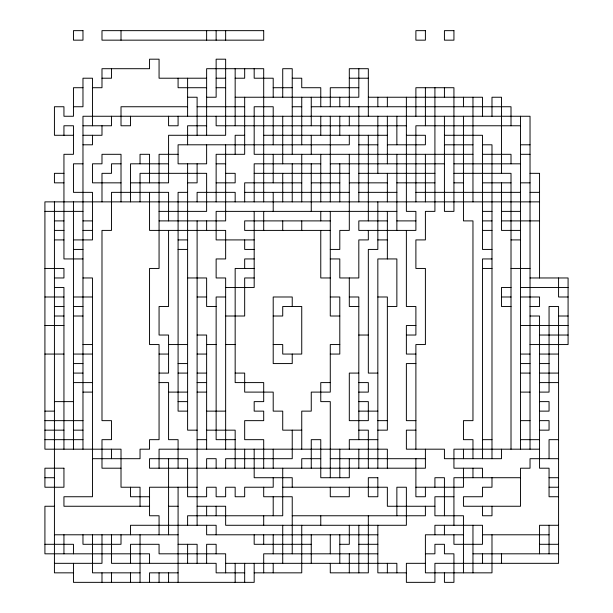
<?xml version="1.0" encoding="UTF-8"?>
<svg xmlns="http://www.w3.org/2000/svg" width="613" height="613" viewBox="0 0 613 613"><rect width="100%" height="100%" fill="white"/><g stroke="black" fill="none" stroke-linecap="round" stroke-linejoin="round"><path stroke-width="0.92" d="M101.988 78.211L111.505 78.211L111.505 68.702M206.627 78.211L159.066 78.211L159.066 59.185L149.549 59.185L149.549 68.702L101.988 68.702L101.988 87.72L92.479 87.72M216.136 78.211L225.645 78.211M235.162 78.211L244.671 78.211L244.671 68.702M292.232 78.211L301.742 78.211L301.742 87.72L320.768 87.72L320.768 106.746M349.303 78.211L368.329 78.211M82.97 87.72L73.453 87.72L73.453 116.255L63.944 116.255L63.944 106.746L54.427 106.746L54.427 135.281L73.453 135.281M206.627 87.72L178.084 87.72L178.084 78.211M216.136 87.72L225.645 87.72M273.206 87.72L292.232 87.72M358.82 87.72L330.277 87.72L330.277 106.746M187.601 97.237L197.11 97.237L197.11 135.281M206.627 97.237L216.136 97.237L216.136 59.185L225.645 59.185L225.645 135.281L168.575 135.281L168.575 182.843L130.523 182.843M235.162 97.237L358.82 97.237L358.82 68.702M368.329 97.237L482.477 97.237L482.477 116.255M73.453 106.746L82.97 106.746L82.97 78.211L92.479 78.211L92.479 125.772M187.601 106.746L121.014 106.746L121.014 125.772L130.523 125.772L130.523 116.255M197.11 106.746L244.671 106.746M292.232 106.746L301.742 106.746M311.258 106.746L511.012 106.746L511.012 125.772M82.97 125.772L111.505 125.772L111.505 116.255M206.627 125.772L187.601 125.772L187.601 144.798M406.373 125.772L216.136 125.772L216.136 116.255M520.521 125.772L415.89 125.772L415.89 201.869M82.97 135.281L101.988 135.281L101.988 125.772M244.671 135.281L235.162 135.281L235.162 154.307M263.697 135.281L387.355 135.281M406.373 135.281L425.399 135.281L425.399 144.798L387.355 144.798M444.425 135.281L482.477 135.281L482.477 249.43L491.986 249.43M82.97 144.798L92.479 144.798L92.479 135.281M358.82 144.798L377.838 144.798M444.425 144.798L472.96 144.798M482.477 144.798L491.986 144.798L491.986 458.693M520.521 144.798L530.03 144.798M178.084 154.307L159.066 154.307L159.066 268.448L149.549 268.448L149.549 344.552L159.066 344.552L159.066 439.667L149.549 439.667L149.549 449.183L140.04 449.183L140.04 458.693L92.479 458.693M472.96 154.307L254.18 154.307L254.18 106.746L273.206 106.746L273.206 144.798M482.477 154.307L511.012 154.307L511.012 163.817M520.521 154.307L530.03 154.307M82.97 163.817L73.453 163.817L73.453 192.352L92.479 192.352L92.479 239.913L73.453 239.913M121.014 163.817L111.505 163.817L111.505 173.333L101.988 173.333L101.988 201.869M168.575 163.817L130.523 163.817L130.523 201.869M216.136 163.817L225.645 163.817M320.768 163.817L254.18 163.817L254.18 201.869M330.277 163.817L444.425 163.817M453.934 163.817L520.521 163.817M63.944 173.333L54.427 173.333L54.427 182.843L63.944 182.843M225.645 173.333L235.162 173.333L235.162 182.843L216.136 182.843M254.18 173.333L349.303 173.333M358.82 173.333L434.916 173.333M453.934 173.333L511.012 173.333L511.012 449.183M530.03 173.333L539.547 173.333L539.547 277.965M121.014 182.843L92.479 182.843L92.479 163.817L101.988 163.817L101.988 154.307L121.014 154.307L121.014 201.869M187.601 182.843L197.11 182.843L197.11 163.817M301.742 182.843L244.671 182.843L244.671 201.869M311.258 182.843L339.794 182.843M349.303 182.843L387.355 182.843M396.864 182.843L434.916 182.843M453.934 182.843L463.451 182.843M482.477 182.843L511.012 182.843M520.521 182.843L530.03 182.843M187.601 192.352L178.084 192.352L178.084 411.131L187.601 411.131M244.671 192.352L349.303 192.352M358.82 192.352L396.864 192.352M415.89 192.352L520.521 192.352M530.03 192.352L539.547 192.352M539.547 201.869L44.918 201.869L44.918 449.183L121.014 449.183L121.014 487.228L140.04 487.228L140.04 506.254M44.918 211.378L82.97 211.378M159.066 211.378L206.627 211.378L206.627 173.333L140.04 173.333L140.04 201.869M396.864 211.378L216.136 211.378L216.136 239.913L254.18 239.913M482.477 211.378L491.986 211.378M501.495 211.378L520.521 211.378M54.427 220.895L63.944 220.895M82.97 220.895L92.479 220.895M159.066 220.895L225.645 220.895L225.645 144.798M330.277 220.895L244.671 220.895L244.671 230.404L330.277 230.404M387.355 220.895L358.82 220.895L358.82 230.404L415.89 230.404L415.89 211.378L406.373 211.378L406.373 97.237M396.864 220.895L415.89 220.895M482.477 220.895L491.986 220.895M501.495 220.895L539.547 220.895M54.427 230.404L63.944 230.404M82.97 230.404L92.479 230.404M482.477 230.404L491.986 230.404M520.521 230.404L501.495 230.404L501.495 182.843M54.427 239.913L63.944 239.913M178.084 239.913L187.601 239.913M377.838 239.913L387.355 239.913M511.012 239.913L520.521 239.913M73.453 249.43L82.97 249.43M178.084 249.43L187.601 249.43M254.18 249.43L244.671 249.43L244.671 239.913M330.277 249.43L339.794 249.43L339.794 230.404L349.303 230.404L349.303 154.307M82.97 258.939L63.944 258.939L63.944 154.307L73.453 154.307L73.453 125.772L63.944 125.772L63.944 135.281M254.18 258.939L244.671 258.939L244.671 268.448M330.277 258.939L339.794 258.939L339.794 277.965L358.82 277.965L358.82 239.913L368.329 239.913L368.329 230.404M491.986 258.939L482.477 258.939L482.477 458.693M44.918 268.448L63.944 268.448L63.944 277.965L54.427 277.965M254.18 268.448L235.162 268.448L235.162 382.596L263.697 382.596L263.697 401.622L254.18 401.622L254.18 411.131L263.697 411.131L263.697 420.648L244.671 420.648L244.671 439.667L263.697 439.667L263.697 468.202M482.477 268.448L491.986 268.448M511.012 268.448L530.03 268.448M82.97 277.965L92.479 277.965L92.479 496.745L63.944 496.745L63.944 506.254L149.549 506.254M187.601 277.965L206.627 277.965L206.627 306.5L216.136 306.5M254.18 277.965L244.671 277.965L244.671 316.009L225.645 316.009M330.277 277.965L320.768 277.965L320.768 230.404M530.03 277.965L568.082 277.965L568.082 344.552L530.03 344.552M54.427 287.474L63.944 287.474L63.944 449.183M225.645 287.474L254.18 287.474L254.18 211.378M511.012 287.474L501.495 287.474L501.495 306.5L511.012 306.5M520.521 287.474L568.082 287.474M44.918 296.991L63.944 296.991M73.453 296.991L92.479 296.991M197.11 296.991L206.627 296.991M225.645 296.991L216.136 296.991L216.136 439.667L235.162 439.667M330.277 296.991L339.794 296.991L339.794 354.061L330.277 354.061M349.303 296.991L358.82 296.991L358.82 439.667M377.838 296.991L387.355 296.991L387.355 430.157L377.838 430.157M501.495 296.991L511.012 296.991M520.521 296.991L539.547 296.991L539.547 306.5L530.03 306.5M568.082 296.991L558.573 296.991L558.573 277.965M54.427 306.5L63.944 306.5M73.453 306.5L82.97 306.5M358.82 306.5L349.303 306.5L349.303 277.965M387.355 306.5L396.864 306.5L396.864 258.939L377.838 258.939L377.838 468.202M54.427 316.009L63.944 316.009M73.453 316.009L82.97 316.009M273.206 316.009L282.723 316.009L282.723 306.5L301.742 306.5L301.742 354.061L282.723 354.061L282.723 344.552L273.206 344.552M339.794 316.009L330.277 316.009L330.277 211.378M530.03 316.009L539.547 316.009L539.547 468.202L549.056 468.202L549.056 496.745L558.573 496.745M558.573 316.009L568.082 316.009M44.918 325.526L63.944 325.526M415.89 325.526L406.373 325.526L406.373 354.061L415.89 354.061M520.521 325.526L568.082 325.526M197.11 335.035L206.627 335.035L206.627 449.183M358.82 335.035L368.329 335.035M406.373 335.035L415.89 335.035L415.89 306.5L406.373 306.5L406.373 230.404M539.547 335.035L568.082 335.035M82.97 344.552L92.479 344.552M168.575 344.552L187.601 344.552M206.627 344.552L216.136 344.552M225.645 344.552L235.162 344.552M339.794 344.552L330.277 344.552L330.277 392.105L311.258 392.105L311.258 411.131L301.742 411.131L301.742 449.183M44.918 354.061L63.944 354.061M73.453 354.061L92.479 354.061M159.066 354.061L168.575 354.061M197.11 354.061L206.627 354.061M520.521 354.061L530.03 354.061M539.547 354.061L558.573 354.061M73.453 363.57L82.97 363.57M178.084 363.57L187.601 363.57M415.89 363.57L406.373 363.57L406.373 420.648L415.89 420.648M520.521 363.57L530.03 363.57M539.547 363.57L549.056 363.57M73.453 373.087L82.97 373.087M159.066 373.087L168.575 373.087L168.575 335.035L159.066 335.035L159.066 306.5L168.575 306.5L168.575 230.404M178.084 373.087L187.601 373.087M197.11 373.087L206.627 373.087M235.162 373.087L244.671 373.087L244.671 392.105L273.206 392.105L273.206 411.131L282.723 411.131L282.723 430.157L301.742 430.157M358.82 373.087L349.303 373.087L349.303 420.648L368.329 420.648L368.329 401.622L358.82 401.622M377.838 373.087L368.329 373.087L368.329 249.43L377.838 249.43L377.838 201.869M520.521 373.087L530.03 373.087M539.547 373.087L558.573 373.087M73.453 382.596L92.479 382.596M159.066 382.596L168.575 382.596L168.575 439.667L178.084 439.667L178.084 468.202M197.11 382.596L206.627 382.596M330.277 382.596L320.768 382.596L320.768 401.622L330.277 401.622L330.277 477.719M358.82 382.596L368.329 382.596L368.329 392.105L358.82 392.105M539.547 382.596L558.573 382.596M82.97 392.105L92.479 392.105M168.575 392.105L187.601 392.105M197.11 392.105L206.627 392.105M520.521 392.105L530.03 392.105M539.547 392.105L549.056 392.105L549.056 306.5L558.573 306.5L558.573 563.324L434.916 563.324L434.916 582.35L406.373 582.35L406.373 563.324L425.399 563.324M54.427 401.622L73.453 401.622M178.084 401.622L187.601 401.622M539.547 401.622L549.056 401.622L549.056 411.131L539.547 411.131M44.918 411.131L54.427 411.131M206.627 411.131L225.645 411.131M358.82 411.131L377.838 411.131M44.918 420.648L82.97 420.648M377.838 420.648L387.355 420.648M520.521 420.648L530.03 420.648M539.547 420.648L549.056 420.648L549.056 430.157L539.547 430.157M44.918 430.157L63.944 430.157M73.453 430.157L82.97 430.157M197.11 430.157L187.601 430.157L187.601 163.817M206.627 430.157L235.162 430.157L235.162 468.202M358.82 430.157L368.329 430.157L368.329 468.202M415.89 430.157L406.373 430.157L406.373 449.183L444.425 449.183L444.425 458.693L501.495 458.693L501.495 449.183M44.918 439.667L82.97 439.667M197.11 439.667L206.627 439.667M377.838 439.667L349.303 439.667L349.303 449.183M482.477 439.667L491.986 439.667M520.521 439.667L539.547 439.667M558.573 439.667L549.056 439.667L549.056 458.693M539.547 449.183L453.934 449.183L453.934 468.202L482.477 468.202L482.477 477.719M320.768 458.693L301.742 458.693L301.742 468.202M330.277 458.693L425.399 458.693M558.573 458.693L530.03 458.693L530.03 468.202L520.521 468.202L520.521 506.254L463.451 506.254L463.451 496.745L482.477 496.745L482.477 487.228L491.986 487.228L491.986 477.719M121.014 468.202L101.988 468.202L101.988 439.667L111.505 439.667L111.505 420.648L101.988 420.648L101.988 230.404L111.505 230.404L111.505 192.352L168.575 192.352L168.575 220.895M44.918 477.719L54.427 477.719M520.521 477.719L453.934 477.719L453.934 525.28M549.056 477.719L558.573 477.719M197.11 487.228L149.549 487.228L149.549 515.763L159.066 515.763L159.066 534.789M282.723 487.228L387.355 487.228L387.355 506.254L434.916 506.254M415.89 487.228L463.451 487.228L463.451 468.202M549.056 487.228L558.573 487.228M149.549 496.745L130.523 496.745L130.523 487.228M453.934 496.745L434.916 496.745L434.916 515.763L463.451 515.763L463.451 572.841M54.427 506.254L44.918 506.254L44.918 553.815L149.549 553.815L149.549 563.324M168.575 506.254L178.084 506.254M197.11 506.254L225.645 506.254L225.645 525.28L406.373 525.28L406.373 487.228L396.864 487.228L396.864 515.763M292.232 515.763L425.399 515.763L425.399 506.254M558.573 525.28L539.547 525.28L539.547 553.815M54.427 534.789L178.084 534.789M377.838 534.789L206.627 534.789L206.627 525.28M463.451 534.789L425.399 534.789L425.399 572.841L491.986 572.841L491.986 534.789M482.477 534.789L549.056 534.789M44.918 544.298L73.453 544.298L73.453 553.815M178.084 544.298L197.11 544.298L197.11 563.324M311.258 544.298L254.18 544.298L254.18 534.789M339.794 544.298L349.303 544.298L349.303 525.28M358.82 544.298L377.838 544.298M539.547 544.298L558.573 544.298M377.838 553.815L263.697 553.815L263.697 572.841M425.399 553.815L434.916 553.815L434.916 544.298L444.425 544.298L444.425 553.815L453.934 553.815L453.934 582.35L444.425 582.35L444.425 572.841M472.96 553.815L558.573 553.815M54.427 563.324L101.988 563.324L101.988 534.789M225.645 563.324L396.864 563.324L396.864 572.841M73.453 572.841L54.427 572.841L54.427 201.869M140.04 572.841L92.479 572.841L92.479 534.789M178.084 572.841L149.549 572.841L149.549 582.35M244.671 572.841L216.136 572.841L216.136 563.324L111.505 563.324L111.505 534.789M254.18 572.841L301.742 572.841L301.742 525.28M406.373 572.841L377.838 572.841L377.838 525.28M549.056 525.28L549.056 553.815M530.03 449.183L530.03 116.255L82.97 116.255L82.97 449.183M520.521 116.255L520.521 449.183M501.495 173.333L501.495 97.237L491.986 97.237L491.986 116.255M501.495 553.815L501.495 563.324M491.986 506.254L491.986 515.763L482.477 515.763L482.477 506.254M482.477 553.815L482.477 563.324M472.96 97.237L472.96 201.869M472.96 458.693L472.96 439.667L463.451 439.667L463.451 420.648L472.96 420.648L472.96 220.895L463.451 220.895L463.451 116.255M472.96 468.202L472.96 477.719M472.96 525.28L472.96 572.841M463.451 97.237L463.451 106.746M463.451 449.183L463.451 458.693M453.934 534.789L453.934 544.298L482.477 544.298L482.477 525.28L434.916 525.28L434.916 534.789M444.425 87.72L444.425 97.237M444.425 116.255L444.425 211.378L453.934 211.378L453.934 87.72L415.89 87.72L415.89 116.255M444.425 515.763L444.425 477.719L434.916 477.719L434.916 487.228M444.425 525.28L444.425 534.789M434.916 87.72L434.916 211.378L425.399 211.378L425.399 239.913L415.89 239.913L415.89 268.448L425.399 268.448L425.399 344.552L415.89 344.552L415.89 449.183M425.399 87.72L425.399 125.772M425.399 154.307L425.399 201.869M425.399 449.183L425.399 468.202L149.549 468.202L149.549 458.693L187.601 458.693L187.601 496.745L206.627 496.745L206.627 487.228L216.136 487.228L216.136 496.745L225.645 496.745L225.645 487.228L235.162 487.228L235.162 496.745L244.671 496.745L244.671 487.228L273.206 487.228L273.206 477.719M425.399 487.228L425.399 496.745L415.89 496.745L415.89 458.693M396.864 116.255L396.864 144.798M396.864 154.307L396.864 230.404M387.355 97.237L387.355 106.746M387.355 116.255L387.355 163.817M387.355 173.333L387.355 201.869M387.355 211.378L387.355 258.939M387.355 468.202L387.355 449.183L159.066 449.183L159.066 468.202M387.355 563.324L387.355 572.841M377.838 97.237L377.838 106.746M377.838 116.255L377.838 173.333M368.329 116.255L368.329 68.702L349.303 68.702L349.303 106.746M368.329 135.281L368.329 220.895M368.329 515.763L368.329 572.841L330.277 572.841L330.277 563.324M358.82 106.746L358.82 201.869M358.82 449.183L358.82 468.202M358.82 525.28L358.82 572.841M349.303 116.255L349.303 125.772M349.303 135.281L349.303 144.798L178.084 144.798L178.084 163.817L206.627 163.817L206.627 144.798M349.303 458.693L349.303 477.719L320.768 477.719L320.768 439.667L311.258 439.667L311.258 468.202M349.303 487.228L349.303 496.745L330.277 496.745L330.277 487.228M349.303 553.815L349.303 572.841M339.794 97.237L339.794 106.746M339.794 116.255L339.794 135.281M339.794 163.817L339.794 201.869M339.794 449.183L339.794 477.719M339.794 534.789L339.794 563.324M330.277 116.255L330.277 201.869M330.277 534.789L330.277 553.815M320.768 116.255L320.768 135.281M320.768 154.307L320.768 201.869M320.768 211.378L320.768 220.895M320.768 515.763L320.768 525.28M311.258 97.237L311.258 125.772M311.258 135.281L311.258 154.307M311.258 163.817L311.258 211.378M311.258 534.789L311.258 563.324M301.742 97.237L301.742 144.798M301.742 154.307L301.742 201.869M301.742 220.895L301.742 230.404M292.232 154.307L292.232 68.702L282.723 68.702L282.723 97.237M292.232 163.817L292.232 201.869M292.232 306.5L292.232 296.991L273.206 296.991L273.206 363.57L292.232 363.57L292.232 354.061M292.232 430.157L292.232 458.693L225.645 458.693L225.645 468.202M292.232 487.228L292.232 477.719L254.18 477.719L254.18 449.183M292.232 553.815L292.232 496.745L263.697 496.745L263.697 487.228M282.723 116.255L282.723 163.817M282.723 173.333L282.723 201.869M282.723 220.895L282.723 230.404M282.723 468.202L282.723 515.763L187.601 515.763L187.601 525.28M282.723 525.28L282.723 563.324M273.206 97.237L273.206 78.211L254.18 78.211L254.18 68.702M273.206 154.307L273.206 182.843M273.206 192.352L273.206 211.378M273.206 449.183L273.206 468.202M273.206 496.745L273.206 515.763M273.206 534.789L273.206 553.815M273.206 563.324L273.206 572.841M263.697 201.869L263.697 68.702L206.627 68.702L206.627 135.281M263.697 211.378L263.697 230.404M263.697 515.763L263.697 525.28M263.697 534.789L263.697 544.298M254.18 563.324L254.18 582.35L73.453 582.35L73.453 563.324M244.671 97.237L244.671 154.307L216.136 154.307L216.136 201.869M244.671 449.183L244.671 468.202M244.671 563.324L244.671 582.35M235.162 68.702L235.162 125.772M235.162 201.869L235.162 192.352L197.11 192.352L197.11 201.869M235.162 563.324L235.162 582.35M225.645 30.65L225.645 40.159M225.645 449.183L225.645 277.965L216.136 277.965L216.136 258.939L225.645 258.939L225.645 230.404L149.549 230.404L149.549 192.352M225.645 572.841L225.645 553.815L159.066 553.815L159.066 544.298L130.523 544.298L130.523 563.324M216.136 30.65L216.136 40.159M216.136 468.202L216.136 458.693L206.627 458.693L206.627 468.202M216.136 506.254L216.136 515.763M216.136 534.789L216.136 525.28L130.523 525.28L130.523 534.789M216.136 553.815L216.136 544.298L206.627 544.298L206.627 563.324M206.627 30.65L206.627 40.159M206.627 220.895L206.627 230.404M206.627 506.254L206.627 515.763M197.11 220.895L197.11 525.28M187.601 78.211L187.601 116.255M187.601 544.298L187.601 563.324M178.084 116.255L178.084 125.772L168.575 125.772L168.575 116.255M178.084 487.228L178.084 582.35M168.575 458.693L168.575 534.789M168.575 572.841L168.575 582.35M159.066 572.841L159.066 582.35M149.549 182.843L149.549 154.307L140.04 154.307L140.04 163.817M140.04 534.789L140.04 582.35M130.523 572.841L130.523 582.35M121.014 30.65L121.014 40.159M121.014 534.789L121.014 544.298L82.97 544.298L82.97 534.789M111.505 449.183L111.505 458.693M111.505 572.841L111.505 582.35M101.988 572.841L101.988 582.35M73.453 201.869L73.453 449.183M63.944 534.789L63.944 553.815M82.97 30.65L73.453 30.65L73.453 40.159L82.97 40.159L82.97 30.65M263.697 30.65L101.988 30.65L101.988 40.159L263.697 40.159L263.697 30.65M425.399 30.65L415.89 30.65L415.89 40.159L425.399 40.159L425.399 30.65M453.934 30.65L444.425 30.65L444.425 40.159L453.934 40.159L453.934 30.65M63.944 468.202L44.918 468.202L44.918 487.228L63.944 487.228L63.944 468.202M377.838 477.719L368.329 477.719L368.329 496.745L377.838 496.745L377.838 477.719"/></g></svg>
